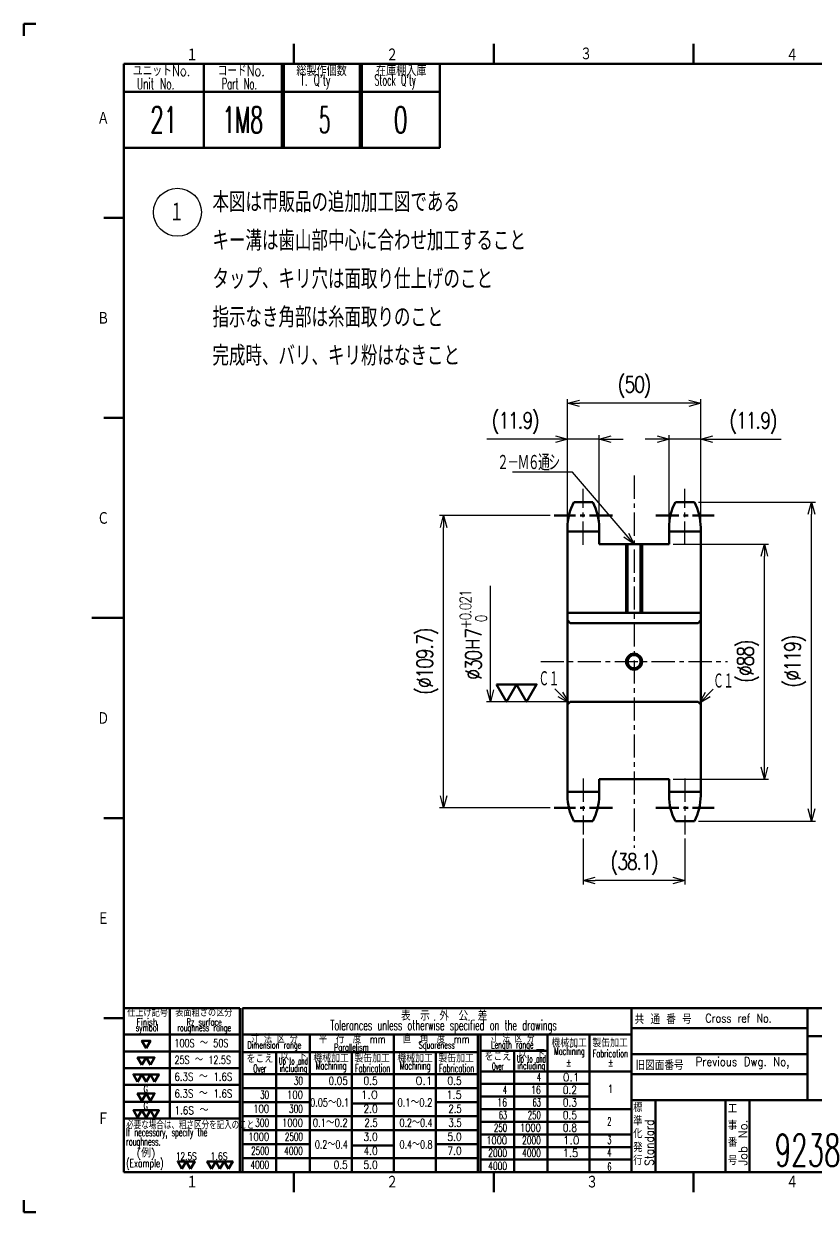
# Model space of a CAD drawing. Header units: millimetres. Extents: x -204 to 426, y -206 to 239.
# Drawn here: x -203.9 to 93.3, y -206.4 to 239.1 of the extents above; entities that cross this region are included whole.
import ezdxf

# ---------------------------------------------------------------- set-up
doc = ezdxf.new("R2010")
doc.units = ezdxf.units.MM
doc.header["$LTSCALE"] = 0.272835
doc.linetypes.add('CENTER', pattern=[50.8, 31.75, -6.35, 6.35, -6.35])
for name, color, linetype in [('NoLayerName_001', 7, 'Continuous'), ('NoLayerName_002', 7, 'Continuous'), ('NoLayerName_003', 7, 'Continuous'), ('NoLayerName_004', 7, 'Continuous')]:
    doc.layers.add(name, color=color, linetype=linetype)
doc.styles.get("Standard").update_dxf_attribs({"font": 'txt', "bigfont": 'extfont2'})
doc.dimstyles.get("Standard").update_dxf_attribs({"dimtxt": 2.5, "dimasz": 2.5, "dimexe": 1.25, "dimexo": 0.625, "dimtad": 1, "dimdec": 3, "dimzin": 0, "dimdsep": 46, "dimtxsty": 'Standard', "dimcen": 2.5, "dimadec": 0, "dimazin": 0, "dimtfac": 0.75, "dimtdec": 3, "dimtmove": 0, "dimatfit": 3, "dimfxl": 1, "dimarcsym": 0})

# ---------------------------------------------------------------- blocks, each defined once
blk = doc.blocks.new('SX_FinishSymbol_2')
at = {"color": 0, "linetype": 'ByBlock', "lineweight": -2}
for points in [[(-1, 0.866), (-0.5, 0), (0, 0.866)], [(0, 0.866), (0.5, 0), (1, 0.866)]]:
    blk.add_lwpolyline(points, close=True, dxfattribs=at)
blk = doc.blocks.new('_OPEN30')
at = {"color": 0, "linetype": 'ByBlock', "lineweight": -2}
for p, q in [((-1, 0.267949), (0, 0)), ((0, 0), (-1, -0.267949)), ((0, 0), (-1, 0))]:
    blk.add_line(p, q, dxfattribs=at)
blk = doc.blocks.new('*D15')
at = {"layer": 'Defpoints', "color": 0}
for p in [(-28.88, 15), (1, 15), (1, -15)]:
    blk.add_point(p, dxfattribs=at)
at = {"layer": 'NoLayerName_001', "color": 0, "linetype": 'Continuous', "lineweight": 25}
for p, q in [((-28.88, -10.5), (-28.88, 28.43)), ((-0.5, -15), (-30.38, -15))]:
    blk.add_line(p, q, dxfattribs=at)
at = {"layer": 'NoLayerName_001', "color": 0, "lineweight": 25, "xscale": 4.5, "yscale": 4.5, "zscale": 4.5, "rotation": 270}
blk.add_blockref('_OPEN30', (-28.88, -15), dxfattribs=at)
at = {"layer": 'NoLayerName_001', "color": 2, "lineweight": 50, "insert": (-35.28, 9.97), "char_height": 6, "attachment_point": 5, "rotation": 90}
blk.add_mtext('\\A1;\\W0.8000;\\T0.8750;%%c30Ｈ7{{\\H0.70x;\\A1;\\S+0.021^  0;}}', dxfattribs=at)
blk = doc.blocks.new('_NONE')
blk = doc.blocks.new('*D16')
at = {"layer": 'Defpoints', "color": 0}
for p in [(-46.44, 54.85), (-5, 54.85), (-5, -54.85)]:
    blk.add_point(p, dxfattribs=at)
at = {"layer": 'NoLayerName_001', "color": 0, "linetype": 'Continuous', "lineweight": 25}
for p, q in [((-6.5, 54.85), (-47.94, 54.85)), ((-46.44, -50.35), (-46.44, 50.35)), ((-6.5, -54.85), (-47.94, -54.85))]:
    blk.add_line(p, q, dxfattribs=at)
at = {"layer": 'NoLayerName_001', "color": 0, "lineweight": 25, "xscale": 4.5, "yscale": 4.5, "zscale": 4.5}
for p, rotation in [((-46.44, 54.85), 90), ((-46.44, -54.85), 270)]:
    blk.add_blockref('_OPEN30', p, dxfattribs=dict(at, rotation=rotation))
at = {"layer": 'NoLayerName_001', "color": 2, "lineweight": 50, "insert": (-52.51, 0), "char_height": 6, "attachment_point": 5, "rotation": 90}
blk.add_mtext('\\W0.8000;\\T0.8750;(%%c109.7)', dxfattribs=at)
blk = doc.blocks.new('DIM_0002')
at = {"color": 3, "linetype": 'Continuous', "lineweight": 25}
blk.add_line((0, 0), (5.2, 5.2), dxfattribs=at)
blk.add_lwpolyline([(4.03, 2.33), (0, 0), (2.33, 4.03)], dxfattribs=at)
at = {"color": 2, "linetype": 'Continuous', "lineweight": 50, "width": 0.583333}
blk.add_text('Ｃ１', height=6, dxfattribs=at).set_placement((5.2, 5.2))
blk = doc.blocks.new('DIM_0003')
at = {"color": 3, "linetype": 'Continuous', "lineweight": 25}
blk.add_line((11.29, 0), (6.04, 5.25), dxfattribs=at)
blk.add_lwpolyline([(8.96, 4.03), (11.29, 0), (7.25, 2.33)], dxfattribs=at)
at = {"color": 2, "linetype": 'Continuous', "lineweight": 50, "width": 0.583333}
blk.add_text('Ｃ１', height=6, dxfattribs=at).set_placement((0, 6.05))
blk = doc.blocks.new('*D19')
at = {"layer": 'Defpoints', "color": 0}
for p in [(38.1, 44), (73.87, 44), (38.1, -44)]:
    blk.add_point(p, dxfattribs=at)
at = {"layer": 'NoLayerName_001', "color": 0, "linetype": 'Continuous', "lineweight": 25}
for p, q in [((39.6, 44), (75.37, 44)), ((73.87, -39.5), (73.87, 39.5)), ((39.6, -44), (75.37, -44))]:
    blk.add_line(p, q, dxfattribs=at)
at = {"layer": 'NoLayerName_001', "color": 0, "lineweight": 25, "xscale": 4.5, "yscale": 4.5, "zscale": 4.5}
for p, rotation in [((73.87, 44), 90), ((73.87, -44), 270)]:
    blk.add_blockref('_OPEN30', p, dxfattribs=dict(at, rotation=rotation))
at = {"layer": 'NoLayerName_001', "color": 2, "lineweight": 50, "insert": (67.8, 0), "char_height": 6, "attachment_point": 5, "rotation": 90}
blk.add_mtext('\\W0.8000;\\T0.8750;(%%c88)', dxfattribs=at)
blk = doc.blocks.new('*D20')
at = {"layer": 'Defpoints', "color": 0}
for p in [(47.6, 59.73), (91.54, 59.73), (47.6, -59.73)]:
    blk.add_point(p, dxfattribs=at)
at = {"layer": 'NoLayerName_001', "color": 0, "linetype": 'Continuous', "lineweight": 25}
for p, q in [((49.1, 59.73), (93.04, 59.73)), ((91.54, -55.23), (91.54, 55.23)), ((49.1, -59.73), (93.04, -59.73))]:
    blk.add_line(p, q, dxfattribs=at)
at = {"layer": 'NoLayerName_001', "color": 0, "lineweight": 25, "xscale": 4.5, "yscale": 4.5, "zscale": 4.5}
for p, rotation in [((91.54, 59.73), 90), ((91.54, -59.73), 270)]:
    blk.add_blockref('_OPEN30', p, dxfattribs=dict(at, rotation=rotation))
at = {"layer": 'NoLayerName_001', "color": 2, "lineweight": 50, "insert": (85.47, 0), "char_height": 6, "attachment_point": 5, "rotation": 90}
blk.add_mtext('\\W0.8000;\\T0.8750;(%%c119)', dxfattribs=at)
blk = doc.blocks.new('*D21')
at = {"layer": 'Defpoints', "color": 0}
for p in [(0, 96.86), (0, 50.23), (50, 50.23)]:
    blk.add_point(p, dxfattribs=at)
at = {"layer": 'NoLayerName_001', "color": 0, "linetype": 'Continuous', "lineweight": 25}
for p, q in [((0, 51.73), (0, 98.36)), ((50, 51.73), (50, 98.36)), ((45.5, 96.86), (4.5, 96.86))]:
    blk.add_line(p, q, dxfattribs=at)
at = {"layer": 'NoLayerName_001', "color": 0, "lineweight": 25, "xscale": 4.5, "yscale": 4.5, "zscale": 4.5, "rotation": 180}
blk.add_blockref('_OPEN30', (0, 96.86), dxfattribs=at)
at = {"layer": 'NoLayerName_001', "color": 0, "lineweight": 25, "xscale": 4.5, "yscale": 4.5, "zscale": 4.5}
blk.add_blockref('_OPEN30', (50, 96.86), dxfattribs=at)
at = {"layer": 'NoLayerName_001', "color": 2, "lineweight": 50, "insert": (25, 102.93), "char_height": 6, "attachment_point": 5}
blk.add_mtext('\\W0.8000;\\T0.8750;(50)', dxfattribs=at)
blk = doc.blocks.new('*D22')
at = {"layer": 'Defpoints', "color": 0}
for p in [(5.95, -64.73), (44.05, -64.73), (5.95, -82.02)]:
    blk.add_point(p, dxfattribs=at)
at = {"layer": 'NoLayerName_001', "color": 0, "linetype": 'Continuous', "lineweight": 25}
for p, q in [((5.95, -66.23), (5.95, -83.52)), ((44.05, -66.23), (44.05, -83.52)), ((39.55, -82.02), (10.45, -82.02))]:
    blk.add_line(p, q, dxfattribs=at)
at = {"layer": 'NoLayerName_001', "color": 0, "lineweight": 25, "xscale": 4.5, "yscale": 4.5, "zscale": 4.5, "rotation": 180}
blk.add_blockref('_OPEN30', (5.95, -82.02), dxfattribs=at)
at = {"layer": 'NoLayerName_001', "color": 0, "lineweight": 25, "xscale": 4.5, "yscale": 4.5, "zscale": 4.5}
blk.add_blockref('_OPEN30', (44.05, -82.02), dxfattribs=at)
at = {"layer": 'NoLayerName_001', "color": 2, "lineweight": 50, "insert": (25, -75.95), "char_height": 6, "attachment_point": 5}
blk.add_mtext('\\W0.8000;\\T0.8750;(38.1)', dxfattribs=at)
blk = doc.blocks.new('*D23')
at = {"layer": 'Defpoints', "color": 0}
for p in [(0, 83.39), (0, 50.23), (11.9, 50.23)]:
    blk.add_point(p, dxfattribs=at)
at = {"layer": 'NoLayerName_001', "color": 0, "linetype": 'Continuous', "lineweight": 25}
for p, q in [((0, 51.73), (0, 84.89)), ((11.9, 51.73), (11.9, 84.89)), ((0, 83.39), (-30.17, 83.39)), ((-4.5, 83.39), (-9, 83.39)), ((11.9, 83.39), (0, 83.39)), ((16.4, 83.39), (20.9, 83.39))]:
    blk.add_line(p, q, dxfattribs=at)
at = {"layer": 'NoLayerName_001', "color": 0, "lineweight": 25, "xscale": 4.5, "yscale": 4.5, "zscale": 4.5}
blk.add_blockref('_OPEN30', (0, 83.39), dxfattribs=at)
at = {"layer": 'NoLayerName_001', "color": 0, "lineweight": 25, "xscale": 4.5, "yscale": 4.5, "zscale": 4.5, "rotation": 180}
blk.add_blockref('_OPEN30', (11.9, 83.39), dxfattribs=at)
at = {"layer": 'NoLayerName_001', "color": 2, "lineweight": 50, "insert": (-19.59, 89.46), "char_height": 6, "attachment_point": 5}
blk.add_mtext('\\W0.8000;\\T0.8750;(11.9)', dxfattribs=at)
blk = doc.blocks.new('*D24')
at = {"layer": 'Defpoints', "color": 0}
for p in [(38.1, 83.39), (38.1, 50.23), (50, 50.23)]:
    blk.add_point(p, dxfattribs=at)
at = {"layer": 'NoLayerName_001', "color": 0, "linetype": 'Continuous', "lineweight": 25}
for p, q in [((38.1, 51.73), (38.1, 84.89)), ((50, 51.73), (50, 84.89)), ((33.6, 83.39), (29.1, 83.39)), ((50, 83.39), (38.1, 83.39)), ((50, 83.39), (80.17, 83.39)), ((54.5, 83.39), (59, 83.39))]:
    blk.add_line(p, q, dxfattribs=at)
at = {"layer": 'NoLayerName_001', "color": 0, "lineweight": 25, "xscale": 4.5, "yscale": 4.5, "zscale": 4.5}
blk.add_blockref('_OPEN30', (38.1, 83.39), dxfattribs=at)
at = {"layer": 'NoLayerName_001', "color": 0, "lineweight": 25, "xscale": 4.5, "yscale": 4.5, "zscale": 4.5, "rotation": 180}
blk.add_blockref('_OPEN30', (50, 83.39), dxfattribs=at)
at = {"layer": 'NoLayerName_001', "color": 2, "lineweight": 50, "insert": (69.59, 89.46), "char_height": 6, "attachment_point": 5}
blk.add_mtext('\\W0.8000;\\T0.8750;(11.9)', dxfattribs=at)
blk = doc.blocks.new('JZB_0005')
at = {"layer": 'NoLayerName_002', "color": 7, "linetype": 'Continuous', "lineweight": 50}
for p, q in [((0, 25.7), (0, 0)), ((4.92, 25.7), (4.92, 0))]:
    blk.add_line(p, q, dxfattribs=at)
blk = doc.blocks.new('JZB_0006')
at = {"layer": 'NoLayerName_002', "color": 7, "linetype": 'Continuous', "lineweight": 50}
blk.add_circle((2.46, 2.46), 2.46, dxfattribs=at)
blk = doc.blocks.new('JZB_0007')
at = {"layer": 'NoLayerName_002', "color": 7, "linetype": 'Continuous', "lineweight": 50}
for p, q in [((2.4, 119.47), (9.5, 119.47)), ((40.5, 119.47), (47.6, 119.47)), ((0, 9.5), (0, 109.97)), ((11.9, 108.56), (0, 108.56)), ((11.9, 109.97), (11.9, 103.73)), ((38.1, 103.73), (38.1, 109.97)), ((38.1, 108.56), (50, 108.56)), ((50, 109.97), (50, 9.5)), ((38.1, 103.73), (11.9, 103.73)), ((50, 78.03), (0, 78.03)), ((0, 75.23), (1, 74.19)), ((1, 74.19), (49, 74.19)), ((49, 74.19), (50, 75.23)), ((1, 44.73), (0, 43.73)), ((49, 44.73), (1, 44.73)), ((50, 43.73), (49, 44.73)), ((11.9, 15.73), (38.1, 15.73)), ((11.9, 15.73), (11.9, 9.5)), ((38.1, 9.5), (38.1, 15.73)), ((11.9, 10.91), (0, 10.91)), ((38.1, 10.91), (50, 10.91)), ((9.5, 0), (2.4, 0)), ((47.6, 0), (40.5, 0))]:
    blk.add_line(p, q, dxfattribs=at)
at = {"layer": 'NoLayerName_002', "color": 3, "linetype": 'Continuous', "lineweight": 50}
for p, q in [((22, 103.73), (22, 78.03)), ((28, 78.03), (28, 103.73))]:
    blk.add_line(p, q, dxfattribs=at)
blk.add_circle((25, 59.73), 3, dxfattribs=at)
at = {"layer": 'NoLayerName_002', "color": 7, "linetype": 'Continuous', "lineweight": 50}
for centre, start, end in [((20, 109.97), 151.6439, 180), ((-8.1, 109.97), 0, 28.3561), ((58.1, 109.97), 151.6439, 180), ((30, 109.97), 0, 28.3561), ((20, 9.5), 180, 208.3561), ((-8.1, 9.5), 331.6439, 0), ((58.1, 9.5), 180, 208.3561), ((30, 9.5), 331.6439, 0)]:
    blk.add_arc(centre, 20, start, end, dxfattribs=at)
blk = doc.blocks.new('JZB_0002')
at = {"layer": 'NoLayerName_001', "color": 2, "lineweight": 50, "attachment_point": 5}
for s, insert, char_height in [('\\A1;\\W0.8333;ローラーテーブル', (171.73, 29), 4.73), ('\\A1;\\W0.8333;安岡', (45.85, 24.5), 4.18), ('\\A1;\\W0.6818;1/1.5', (74.85, 24.5), 4.18), ('\\A1;\\W0.5294;2019/5/29', (95.6, 24.5), 4.18), ('\\A1;\\W0.5000;JMR', (60.35, 24.5), 4.18), ('\\A1;\\W0.8333;スプロケット', (171.73, 21), 6.55)]:
    blk.add_mtext(s, dxfattribs=dict(at, insert=insert, char_height=char_height))
at = {"layer": 'NoLayerName_001', "color": 7, "lineweight": 50}
for s, insert, char_height, attachment_point in [('\\A1;\\W0.8203;TRRV2', (59.1, 5), 9.5, 4), ('\\A1;\\W1.0472;HX211M8N01', (125.1, 5), 9.5, 4), ('\\A1;\\W0.6000;9238', (9.6, 0), 8, 8)]:
    blk.add_mtext(s, dxfattribs=dict(at, insert=insert, char_height=char_height, attachment_point=attachment_point))
blk = doc.blocks.new('JZB_0003')
at = {"layer": 'NoLayerName_001', "color": 2, "lineweight": 50, "char_height": 6.55, "attachment_point": 5}
for s, insert in [('\\A1;\\W0.6000;21', (3.27, 3.27)), ('\\A1;\\W0.5625;1M8', (23.02, 3.27)), ('\\A1;\\W0.5000;5', (43.52, 3.27)), ('\\A1;\\W0.6000;0', (62.52, 3.27))]:
    blk.add_mtext(s, dxfattribs=dict(at, insert=insert))
blk = doc.blocks.new('DIM_0001')
at = {"color": 3, "linetype": 'Continuous', "lineweight": 25}
blk.add_circle((6, 6), 6, dxfattribs=at)
at = {"color": 2, "linetype": 'Continuous', "lineweight": 50, "width": 0.666667}
blk.add_text('１', height=5, dxfattribs=at).set_placement((4, 3.5))

msp = doc.modelspace()

# ---------------------------------------------------------------- linework, layer by layer
at = {"layer": 'NoLayerName_001', "color": 21, "linetype": 'Continuous', "lineweight": 100}
for p, q in [((-136.4112, 224.1168), (-136.4112, 192.6168)), ((-107.1612, 224.1168), (-107.1612, 192.6168)), ((-106.4112, 224.1168), (-106.4112, 192.6168)), ((-77.9112, 224.1168), (-77.9112, 192.6168)), ((-77.1612, 224.1168), (-77.1612, 192.6168)), ((-122.9113, -129.8832), (-166.4113, -129.8832)), ((-122.9113, -191.3832), (-122.9113, -129.8832)), ((24.0887, -129.8832), (-121.8613, -129.8832)), ((-121.8613, -129.8832), (-121.8613, -191.3832)), ((90.0887, -129.8832), (90.0887, -164.3832)), ((90.0887, -137.3832), (24.0887, -137.3832)), ((90.0887, -140.3832), (411.0887, -140.3832)), ((90.0887, -147.1332), (24.0887, -147.1332)), ((90.0887, -154.6332), (24.0887, -154.6332)), ((411.0887, -164.3832), (24.0887, -164.3832)), ((33.0887, -164.3832), (33.0887, -191.3832)), ((59.3387, -164.3832), (59.3387, -191.3832)), ((68.3387, -164.3832), (68.3387, -191.3832))]:
    msp.add_line(p, q, dxfattribs=at)
at = {"layer": 'NoLayerName_001', "color": 7, "linetype": 'Continuous', "lineweight": 100}
for p, q in [((-47.9113, 192.6168), (-47.9113, 224.1168)), ((-166.4113, 192.6168), (-107.1612, 192.6168)), ((-107.1612, 192.6168), (-47.9113, 192.6168)), ((24.0887, -129.8832), (411.0887, -129.8832)), ((24.0887, -191.3832), (24.0887, -129.8832))]:
    msp.add_line(p, q, dxfattribs=at)
at = {"layer": 'NoLayerName_001', "color": 21, "linetype": 'Continuous', "lineweight": 50}
for p, q in [((-166.4113, 213.6168), (-107.1612, 213.6168)), ((-107.1612, 213.6168), (-47.9113, 213.6168)), ((-149.1613, -129.8832), (-149.1613, -171.2832)), ((-166.4113, -139.7832), (-122.9113, -139.7832)), ((-121.8612, -139.7832), (24.0887, -139.7832)), ((-96.6612, -139.7832), (-96.6613, -191.3832)), ((-65.1612, -139.7832), (-65.1613, -191.3832)), ((-33.6613, -191.3832), (-33.6612, -139.7832)), ((-32.6112, -139.7832), (-32.6113, -191.3832)), ((-7.4112, -139.7832), (-7.4113, -191.3832)), ((8.3388, -139.7832), (8.3387, -191.3832)), ((-121.8612, -146.3832), (-33.6612, -146.3832)), ((-109.2612, -146.3832), (-109.2613, -191.3832)), ((-80.9112, -146.3832), (-80.9113, -191.3832)), ((-49.4112, -146.3832), (-49.4113, -191.3832)), ((-32.6112, -145.9332), (-7.4112, -145.9332)), ((-20.0112, -145.9332), (-20.0113, -191.3832)), ((-121.8613, -154.6332), (-33.6613, -154.6332)), ((-32.6113, -153.5832), (24.0887, -153.5832)), ((-166.4113, -171.2832), (-122.9113, -171.2832))]:
    msp.add_line(p, q, dxfattribs=at)
at = {"layer": 'NoLayerName_001', "color": 4, "linetype": 'CENTER', "lineweight": 25}
for p, q in [((25, 69.734), (25, -69.734)), ((5.95, 43.8282), (5.95, 64.734)), ((44.05, 43.8282), (44.05, 64.734)), ((-10, 0), (60, 0)), ((5.95, -43.8282), (5.95, -64.734)), ((44.05, -43.8282), (44.05, -64.734))]:
    msp.add_line(p, q, dxfattribs=at)
at = {"layer": 'NoLayerName_001', "color": 4, "linetype": 'CENTER', "lineweight": 50}
for p, q in [((16.9, 54.85), (-5, 54.85)), ((33.1, 54.85), (55, 54.85)), ((16.9, -54.85), (-5, -54.85)), ((33.1, -54.85), (55, -54.85))]:
    msp.add_line(p, q, dxfattribs=at)
at = {"layer": 'NoLayerName_001', "color": 2, "linetype": 'Continuous', "lineweight": 100}
for p, q in [((-166.4113, -146.0832), (-122.9113, -146.0832)), ((-166.4113, -152.3832), (-122.9113, -152.3832)), ((-166.4113, -158.6832), (-122.9113, -158.6832)), ((-121.8613, -159.8832), (-33.6613, -159.8832)), ((-32.6113, -158.3082), (8.3387, -158.3082)), ((-32.6113, -163.0332), (8.3387, -163.0332)), ((-166.4113, -164.9832), (-122.9113, -164.9832)), ((-121.8613, -165.1332), (-96.6613, -165.1332)), ((-80.9113, -165.6582), (-65.1613, -165.6582)), ((-49.4113, -165.1332), (-33.6613, -165.1332)), ((-32.6113, -167.7582), (24.0887, -167.7582)), ((-121.8613, -170.3832), (-33.6613, -170.3832)), ((-32.6113, -172.4832), (8.3387, -172.4832)), ((-121.8613, -175.6332), (-33.6613, -175.6332)), ((-32.6113, -177.2082), (24.0887, -177.2082)), ((-121.8613, -180.8832), (-96.6613, -180.8832)), ((-80.9113, -181.4082), (-65.1613, -181.4082)), ((-49.4113, -180.8832), (-33.6613, -180.8832)), ((-32.6113, -181.9332), (24.0887, -181.9332)), ((-121.8613, -186.1332), (-33.6613, -186.1332)), ((-32.6113, -186.6582), (24.0887, -186.6582))]:
    msp.add_line(p, q, dxfattribs=at)
at = {"layer": 'NoLayerName_001', "color": 1, "linetype": 'Continuous', "lineweight": 50}
for points in [[(-158.0095, -144.8496), (-156.4182, -142.0933), (-159.6008, -142.0933), (-158.0095, -144.8496)], [(-159.6072, -151.1496), (-158.0159, -148.3933), (-161.1985, -148.3933), (-159.6072, -151.1496)], [(-156.4246, -151.1496), (-154.8334, -148.3933), (-158.0159, -148.3933), (-156.4246, -151.1496)], [(-161.192, -157.4496), (-159.6008, -154.6933), (-162.7833, -154.6933), (-161.192, -157.4496)], [(-158.0095, -157.4496), (-156.4182, -154.6933), (-159.6008, -154.6933), (-158.0095, -157.4496)], [(-154.8269, -157.4496), (-153.2357, -154.6933), (-156.4182, -154.6933), (-154.8269, -157.4496)], [(-159.6072, -164.5973), (-158.0159, -161.841), (-161.1985, -161.841), (-159.6072, -164.5973)], [(-156.4246, -164.5973), (-154.8334, -161.841), (-158.0159, -161.841), (-156.4246, -164.5973)], [(-161.192, -170.8973), (-159.6008, -168.141), (-162.7833, -168.141), (-161.192, -170.8973)], [(-158.0095, -170.8973), (-156.4182, -168.141), (-159.6008, -168.141), (-158.0095, -170.8973)], [(-154.8269, -170.8973), (-153.2357, -168.141), (-156.4182, -168.141), (-154.8269, -170.8973)], [(-144.5775, -190.0615), (-142.9863, -187.3052), (-146.1688, -187.3052), (-144.5775, -190.0615)], [(-141.395, -190.0615), (-139.8037, -187.3052), (-142.9863, -187.3052), (-141.395, -190.0615)], [(-133.511, -190.0615), (-131.9197, -187.3052), (-135.1023, -187.3052), (-133.511, -190.0615)], [(-130.3284, -190.0615), (-128.7372, -187.3052), (-131.9197, -187.3052), (-130.3284, -190.0615)], [(-127.1459, -190.0615), (-125.5546, -187.3052), (-128.7372, -187.3052), (-127.1459, -190.0615)]]:
    msp.add_lwpolyline(points, close=True, dxfattribs=at)
at = {"layer": 'NoLayerName_004', "color": 7, "linetype": 'Continuous', "lineweight": 100}
for p, q in [((-199.4113, 239.1168), (-203.9113, 239.1168)), ((-203.9113, 239.1168), (-203.9113, 234.6168)), ((-102.6613, 231.6168), (-102.6613, 224.1168)), ((-27.6613, 231.6168), (-27.6613, 224.1168)), ((47.3387, 231.6168), (47.3387, 224.1168)), ((411.0887, 224.1168), (-166.4113, 224.1168)), ((-166.4113, 224.1168), (-166.4113, -191.3832)), ((-173.9113, 166.3668), (-166.4113, 166.3668)), ((-173.9113, 91.3668), (-166.4113, 91.3668)), ((-178.4113, 16.3668), (-166.4113, 16.3668)), ((-173.9113, -58.6332), (-166.4113, -58.6332)), ((-173.9113, -133.6332), (-166.4113, -133.6332)), ((-166.4113, -191.3832), (411.0887, -191.3832)), ((-102.6613, -198.8832), (-102.6613, -191.3832)), ((-27.6613, -198.8832), (-27.6613, -191.3832)), ((47.3387, -198.8832), (47.3387, -191.3832)), ((-203.9113, -201.8832), (-203.9113, -206.3832)), ((-203.9113, -206.3832), (-199.4113, -206.3832))]:
    msp.add_line(p, q, dxfattribs=at)

# ---------------------------------------------------------------- block references
at = {"layer": 'NoLayerName_001', "xscale": 1.5, "yscale": 1.5, "zscale": 1.5}
for name, p in [('JZB_0003', (-156.3238, 198.2043)), ('JZB_0002', (75.6887, -189.1332))]:
    msp.add_blockref(name, p, dxfattribs=at)
at = {"layer": 'NoLayerName_001', "color": 3, "linetype": 'Continuous', "lineweight": 25, "xscale": 1.5, "yscale": 1.5, "zscale": 1.5}
msp.add_blockref('DIM_0001', (-155.2543, 159.4577), dxfattribs=at)
at = {"layer": 'NoLayerName_001'}
for name, p in [('JZB_0007', (0, -59.734)), ('JZB_0005', (22.54, 18.3)), ('JZB_0006', (22.54, -2.46))]:
    msp.add_blockref(name, p, dxfattribs=at)
at = {"layer": 'NoLayerName_001', "color": 3, "linetype": 'Continuous', "lineweight": 25}
for name, p in [('DIM_0003', (-10.7789, -15.4894)), ('DIM_0002', (49.5, -15.5))]:
    msp.add_blockref(name, p, dxfattribs=at)
at = {"layer": 'NoLayerName_001', "color": 1, "lineweight": 50, "xscale": 7.499999999999999, "yscale": 7.499999999999999, "zscale": 7.499999999999999}
msp.add_blockref('SX_FinishSymbol_2', (-19.0517, -15), dxfattribs=at)

# ---------------------------------------------------------------- texts
at = {"layer": 'NoLayerName_001', "color": 2, "lineweight": 25, "char_height": 4.125, "attachment_point": 7}
for s, insert in [('\\A1;\\W0.7710;ユニットNo.', (-162.9832, 219.4931)), ('\\A1;\\W0.7584;コードNo.', (-131.1313, 219.4931)), ('\\A1;\\W0.8333;総製作個数', (-101.6668, 219.4931)), ('\\A1;\\W0.8333;在庫棚入庫', (-71.7904, 219.4931)), ('\\A1;\\W0.6000;Unit No.', (-161.4832, 214.576)), ('\\A1;\\W0.5455;Part No.', (-129.6313, 214.576)), ("\\A1;\\W0.6000;T. Q'ty", (-100.1668, 214.576)), ("\\A1;\\W0.5263;Stock Q'ty", (-72.3806, 214.576))]:
    msp.add_mtext(s, dxfattribs=dict(at, insert=insert))
at = {"layer": 'NoLayerName_001', "color": 2, "linetype": 'Continuous', "lineweight": 50, "insert": (-3.277, 71.628), "char_height": 6, "attachment_point": 9, "line_spacing_factor": 0.75}
msp.add_mtext('\\A1;\\W0.6667;\\T0.8750;２－Ｍ６通シ', dxfattribs=at)
at = {"layer": 'NoLayerName_001', "color": 2, "lineweight": 50}
for s, insert, char_height, attachment_point in [('\\A1;\\W0.8333;仕上げ記号', (-157.4612, -133.0819), 2.625, 8), ('\\A1;\\W0.7714;Finish', (-157.6786, -136.3754), 2.625, 8), ('\\A1;\\W0.8333;表面粗さの区分', (-136.3616, -133.0819), 2.625, 8), ('\\A1;\\W0.8333;表\u3000示\u3000外\u3000公\u3000差', (-46.2293, -134.5566), 3.75, 8), ('\\A1;\\W0.7051;共 通 番 号', (35.9012, -134.0082), 3.75, 5), ('\\A1;\\W0.7905;Cross ref No.', (64.1981, -133.6332), 3.3, 5), ('\\A1;\\W0.6545;symbol', (-157.6786, -139.3277), 2.625, 8), ('\\A1;\\W0.6000;roughness range', (-136.232, -139.3277), 2.625, 8), ('\\A1;\\W0.6000;Rz surface', (-136.232, -136.3754), 2.625, 8), ('\\A1;\\W0.5909;Tolerances unless otherwise specified on the drawings', (-46.4606, -139.382), 3.75, 8), ('\\A1;\\W0.7340;100S ～ 50S', (-147.3769, -144.4961), 3, 7), ('\\A1;\\W0.6037;Dimension range', (-109.9039, -145.8419), 2.625, 8), ('\\A1;\\W0.7051;寸 法 区 分', (-109.9039, -143.0637), 3, 8), ('\\A1;\\W0.7609;平\u3000行\u3000度\u3000mm', (-80.7498, -143.0637), 3, 8), ('\\A1;\\W0.7609;直\u3000角\u3000度\u3000mm', (-49.2498, -143.0637), 3, 8), ('\\A1;\\W0.5500;Squareness', (-49.0166, -145.8419), 2.625, 8), ('\\A1;\\W0.7051;寸 法 区 分', (-20.6539, -142.8012), 2.85, 8), ('\\A1;\\W0.5000;Length range', (-20.6539, -145.9194), 2.85, 8), ('\\A1;\\W0.8333;機械加工', (0.6536, -144.5259), 2.85, 8), ('\\A1;\\W0.8333;製缶加工', (16.0048, -144.5259), 2.85, 8), ('\\A1;\\W0.8333;以\u3000下', (-102.7576, -149.4606), 2.85, 8), ('\\A1;\\W0.6849;Parallelism', (-81.0138, -145.8419), 2.625, 8), ('\\A1;\\W0.8333;をこえ', (-26.1076, -149.5405), 2.85, 8), ('\\A1;\\W0.8333;以\u3000下', (-13.5076, -148.6405), 2.85, 8), ('\\A1;\\W0.5870;Machining', (0.7218, -148.2985), 2.85, 8), ('\\A1;\\W0.5690;Fabrication', (16.0959, -148.2985), 2.85, 8), ('\\A1;\\W0.7353;25S ～ 12.5S', (-147.3769, -150.7961), 3, 7), ('\\A1;\\W0.8333;をこえ', (-115.3576, -150.3606), 2.85, 8), ('\\A1;\\W0.4500;Over', (-115.3576, -154.0056), 3, 8), ('\\A1;\\W0.5651;including', (-102.7576, -154.664), 2.7, 8), ('\\A1;\\W0.4500;Up to and', (-102.7753, -151.9285), 2.7, 8), ('\\A1;\\W0.8333;機械加工', (-88.6289, -150.2464), 2.85, 8), ('\\A1;\\W0.5283;Machining', (-88.6289, -153.8915), 3, 8), ('\\A1;\\W0.5121;Fabrication', (-73.0794, -153.8915), 3, 8), ('\\A1;\\W0.8333;製缶加工', (-73.247, -150.2464), 2.85, 8), ('\\A1;\\W0.8333;機械加工', (-57.1289, -150.2464), 2.85, 8), ('\\A1;\\W0.5283;Machining', (-57.1289, -153.8915), 3, 8), ('\\A1;\\W0.5121;Fabrication', (-41.5794, -153.8915), 3, 8), ('\\A1;\\W0.8333;製缶加工', (-41.747, -150.2464), 2.85, 8), ('\\A1;\\W0.4500;Over', (-26.1076, -153.0356), 2.7, 8), ('\\A1;\\W0.5651;including', (-13.5076, -153.6939), 2.7, 8), ('\\A1;\\W0.4500;Up to and', (-13.5253, -151.1085), 2.7, 8), ('\\A1;\\W0.8333;±', (0.4973, -151.6879), 2.85, 8), ('\\A1;\\W0.8333;±', (16.2473, -151.6879), 2.85, 8), ('\\A1;\\W0.8333;旧図面番号', (25.5887, -153.1332), 3.75, 7), ('\\A1;\\W0.8407;Previous Dwg. No,', (48.1106, -152.6832), 3.3, 7), ('\\A1;\\W0.7867;6.3S ～ 1.6S', (-147.3769, -157.0961), 3, 7), ('\\A1;\\W0.6545;30', (-99.2145, -158.6014), 3, 9), ('\\A1;\\W0.8000;0.05', (-82.379, -158.6014), 3, 9), ('\\A1;\\W0.8308;0.5', (-71.1522, -158.6014), 3, 9), ('\\A1;\\W0.9818;0.1', (-50.6274, -158.6014), 3, 9), ('\\A1;\\W0.8308;0.5', (-39.6522, -158.6014), 3, 9), ('\\A1;\\W0.6000;4', (-9.9645, -157.2889), 3, 9), ('\\A1;\\W0.9818;0.1', (-1.7306, -157.2889), 3, 7), ('\\A1;\\W0.6000;G', (-157.3484, -161.5542), 2.7, 9), ('\\A1;\\W0.6000;4', (-22.6365, -162.0139), 3, 9), ('\\A1;\\W0.7200;16', (-9.9645, -162.0139), 3, 9), ('\\A1;\\W0.8308;0.2', (-1.7306, -162.0139), 3, 7), ('\\A1;\\W0.9000;1', (14.9637, -161.6677), 3, 7), ('\\A1;\\W0.7867;6.3S ～ 1.6S', (-147.3769, -163.3961), 3, 7), ('\\A1;\\W0.6545;30', (-111.8865, -163.8514), 3, 9), ('\\A1;\\W0.7714;100', (-99.2145, -163.8514), 3, 9), ('\\A1;\\W0.7459;0.05～0.1', (-81.8702, -166.7524), 3, 9), ('\\A1;\\W0.9818;1.0', (-71.1522, -163.8514), 3, 9), ('\\A1;\\W0.7692;0.1～0.2', (-50.6274, -166.7524), 3, 9), ('\\A1;\\W0.9000;1.5', (-39.6522, -163.8514), 3, 9), ('\\A1;\\W0.7200;16', (-22.6365, -166.7389), 3, 9), ('\\A1;\\W0.6000;63', (-9.9645, -166.7389), 3, 9), ('\\A1;\\W0.8308;0.3', (-1.7306, -166.7389), 3, 7), ('\\A1;\\W0.6000;G', (-157.3484, -167.8542), 2.7, 9), ('\\A1;\\W0.8065;1.6S ～ ', (-147.3769, -169.6961), 3, 7), ('\\A1;\\W0.7714;100', (-111.8865, -169.1014), 3, 9), ('\\A1;\\W0.6750;300', (-99.2145, -169.1014), 3, 9), ('\\A1;\\W0.8308;2.0', (-71.1522, -169.1014), 3, 9), ('\\A1;\\W0.7714;2.5', (-39.6522, -169.1014), 3, 9), ('\\A1;\\W0.6000;63', (-22.6365, -171.4639), 3, 9), ('\\A1;\\W0.6353;250', (-9.9645, -171.4639), 3, 9), ('\\A1;\\W0.8308;0.5', (-1.7306, -171.4639), 3, 7), ('\\A1;\\W0.8333;標', (24.6689, -168.8744), 3, 7), ('\\A1;\\W0.8333;工', (60.1779, -169.1625), 3, 7), ('\\A1;\\W0.7083;必要な場合は、粗さ区分を記入のこと', (-165.4968, -175.3005), 2.85, 7), ('\\A1;\\W0.6750;300', (-111.8865, -174.3514), 3, 9), ('\\A1;\\W0.7579;1000', (-99.2145, -174.3514), 3, 9), ('\\A1;\\W0.7692;0.1～0.2', (-82.379, -174.3514), 3, 9), ('\\A1;\\W0.7714;2.5', (-71.1522, -174.3514), 3, 9), ('\\A1;\\W0.7229;0.2～0.4', (-50.6274, -174.3514), 3, 9), ('\\A1;\\W0.7714;3.5', (-39.6522, -174.3514), 3, 9), ('\\A1;\\W0.6353;250', (-22.6365, -176.1889), 3, 9), ('\\A1;\\W0.7579;1000', (-9.9645, -176.1889), 3, 9), ('\\A1;\\W0.8308;0.8', (-1.7306, -176.1889), 3, 7), ('\\A1;\\W0.6000;2', (14.9637, -173.9065), 3, 7), ('\\A1;\\W0.8333;準', (24.6689, -173.8448), 3, 7), ('\\A1;\\W0.8333;事', (60.1779, -175.6228), 3, 7), ('\\A1;\\W0.5851;If necessary, specify the', (-165.4968, -178.9072), 3, 7), ('\\A1;\\W0.7579;1000', (-111.8865, -179.6014), 3, 9), ('\\A1;\\W0.6545;2500', (-99.2145, -179.6014), 3, 9), ('\\A1;\\W0.8308;3.0', (-71.1522, -179.6014), 3, 9), ('\\A1;\\W0.8308;5.0', (-39.6522, -179.6014), 3, 9), ('\\A1;\\W0.7579;1000', (-22.6365, -180.9139), 3, 9), ('\\A1;\\W0.6857;2000', (-9.9645, -180.9139), 3, 9), ('\\A1;\\W0.9818;1.0', (-1.7306, -180.9139), 3, 7), ('\\A1;\\W0.6000;3', (14.9637, -180.8193), 3, 7), ('\\A1;\\W0.8333;化', (24.6689, -178.5884), 3, 7), ('\\A1;\\W0.5893;roughness.', (-165.4968, -182.3954), 3, 7), ('\\A1;\\W0.9474;(例)', (-161.6154, -186.7591), 3, 7), ('\\A1;\\W0.6545;2500', (-111.8865, -184.8514), 3, 9), ('\\A1;\\W0.6857;4000', (-99.2145, -184.8514), 3, 9), ('\\A1;\\W0.7229;0.2～0.4', (-82.379, -182.4912), 3, 9), ('\\A1;\\W0.8308;4.0', (-71.1522, -184.8514), 3, 9), ('\\A1;\\W0.7229;0.4～0.8', (-50.6274, -182.4912), 3, 9), ('\\A1;\\W0.8308;7.0', (-39.6522, -184.8514), 3, 9), ('\\A1;\\W0.6857;2000', (-22.6365, -185.6389), 3, 9), ('\\A1;\\W0.6857;4000', (-9.9645, -185.6389), 3, 9), ('\\A1;\\W0.9000;1.5', (-1.7306, -185.6389), 3, 7), ('\\A1;\\W0.6000;4', (14.9637, -185.5443), 3, 7), ('\\A1;\\W0.8333;発', (24.6689, -183.8045), 3, 7), ('\\A1;\\W0.8333;番', (60.1779, -181.8765), 3, 7), ('\\A1;\\W0.6894;(Example)', (-165.4968, -190.4768), 3, 7), ('\\A1;\\W0.7500;12.5S', (-146.8588, -186.7357), 2.7, 7), ('\\A1;\\W0.8000;1.6S', (-133.8966, -186.7357), 2.7, 7), ('\\A1;\\W0.6857;4000', (-111.8865, -190.1014), 3, 9), ('\\A1;\\W0.8308;0.5', (-82.379, -190.1014), 3, 9), ('\\A1;\\W0.8308;5.0', (-71.1522, -190.1014), 3, 9), ('\\A1;\\W0.8333;行', (24.6689, -188.6513), 3, 7), ('\\A1;\\W0.8333;号', (60.1779, -188.6513), 3, 7), ('\\A1;\\W0.6857;4000', (-22.6365, -190.5139), 3, 9), ('\\A1;\\W0.6000;6', (14.9637, -190.7943), 3, 7)]:
    msp.add_mtext(s, dxfattribs=dict(at, insert=insert, char_height=char_height, attachment_point=attachment_point))
at = {"layer": 'NoLayerName_001', "color": 2, "lineweight": 50, "char_height": 3.3, "attachment_point": 7, "rotation": 90.000003}
for s, insert in [('\\A1;\\W0.8750;Standard', (32.3668, -188.9378)), ('\\A1;\\W0.9671;Job No.', (67.4587, -188.9378))]:
    msp.add_mtext(s, dxfattribs=dict(at, insert=insert))
at = {"layer": 'NoLayerName_003', "color": 2, "lineweight": 100, "char_height": 7.5, "attachment_point": 7}
for s, insert in [('\\A1;\\W0.7500;本図は市販品の追加加工図である', (-133.1269, 168.4577)), ('\\A1;\\W0.7500;キー溝は歯山部中心に合わせ加工すること', (-133.1269, 154.0577)), ('\\A1;\\W0.7500;タップ、キリ穴は面取り仕上げのこと', (-133.1269, 139.6577)), ('\\A1;\\W0.7500;指示なき角部は糸面取りのこと', (-133.1269, 125.2577)), ('\\A1;\\W0.7500;完成時、バリ、キリ粉はなきこと', (-133.1269, 110.8577))]:
    msp.add_mtext(s, dxfattribs=dict(at, insert=insert))
at = {"layer": 'NoLayerName_004', "color": 7, "lineweight": 100, "char_height": 4.96621}
for s, insert, attachment_point in [('\\A1;\\W0.8333;１', (-143.0113, 224.9807), 7), ('\\A1;\\W0.8333;２', (-68.0113, 224.9807), 7), ('\\A1;\\W0.8333;３', (6.9887, 227.8151), 5), ('\\A1;\\W0.8333;４', (81.9887, 224.9807), 7), ('\\A1;\\W0.8333;Ａ', (-176.3644, 201.2194), 7), ('\\A1;\\W0.8333;Ｂ', (-176.3644, 126.2194), 7), ('\\A1;\\W0.8333;Ｃ', (-176.3644, 51.2194), 7), ('\\A1;\\W0.8333;Ｄ', (-176.3644, -23.7806), 7), ('\\A1;\\W0.8333;Ｅ', (-176.3644, -98.7806), 7), ('\\A1;\\W0.8333;Ｆ', (-176.3644, -173.7806), 7), ('\\A1;\\W0.8333;１', (-143.0113, -197.5856), 7), ('\\A1;\\W0.8333;２', (-68.0113, -197.5856), 7), ('\\A1;\\W0.8333;３', (6.9887, -197.5856), 7), ('\\A1;\\W0.8333;４', (81.9887, -197.5856), 7)]:
    msp.add_mtext(s, dxfattribs=dict(at, insert=insert, attachment_point=attachment_point))

# ---------------------------------------------------------------- dimensions: what is measured, and where the dimension line sits
at = {"layer": 'NoLayerName_001', "color": 3, "linetype": 'Continuous', "lineweight": 50}
for base, p1, p2, angle, override, picture, middle in [((0, 96.8574), (50, 50.234), (0, 50.234), 180, {"dimtxt": 6, "dimasz": 4.5, "dimexe": 1.5, "dimexo": 1.5, "dimgap": 1.5, "dimzin": 8, "dimpost": '(<>)', "dimblk": 'OPEN30', "dimclrd": 0, "dimclre": 0, "dimclrt": 2, "dimtp": 0, "dimtm": 0, "dimlwd": 25, "dimlwe": 25}, '*D21', (25, 96.8574)), ((0, 83.3903), (11.9, 50.234), (0, 50.234), 180, {"dimtxt": 6, "dimasz": 4.5, "dimexe": 1.5, "dimexo": 1.5, "dimgap": 1.5, "dimzin": 8, "dimpost": '(<>)', "dimblk": 'OPEN30', "dimclrd": 0, "dimclre": 0, "dimclrt": 2, "dimtp": 0, "dimtm": 0, "dimlwd": 25, "dimlwe": 25}, '*D23', (-19.5857, 83.3903)), ((38.1, 83.3903), (50, 50.234), (38.1, 50.234), 180, {"dimtxt": 6, "dimasz": 4.5, "dimexe": 1.5, "dimexo": 1.5, "dimgap": 1.5, "dimzin": 8, "dimpost": '(<>)', "dimblk": 'OPEN30', "dimclrd": 0, "dimclre": 0, "dimclrt": 2, "dimtp": 0, "dimtm": 0, "dimlwd": 25, "dimlwe": 25}, '*D24', (69.5857, 83.3903)), ((91.5424, 59.734), (47.6, -59.734), (47.6, 59.734), 90, {"dimtxt": 6, "dimasz": 4.5, "dimexe": 1.5, "dimexo": 1.5, "dimgap": 1.5, "dimdec": 0, "dimzin": 8, "dimpost": '(%%c<>)', "dimblk": 'OPEN30', "dimclrd": 0, "dimclre": 0, "dimclrt": 2, "dimtp": 0, "dimtm": 0, "dimlwd": 25, "dimlwe": 25}, '*D20', (91.5424, 0)), ((-46.4418, 54.85), (-5, -54.85), (-5, 54.85), 90, {"dimtxt": 6, "dimasz": 4.5, "dimexe": 1.5, "dimexo": 1.5, "dimgap": 1.5, "dimzin": 8, "dimpost": '(%%c<>)', "dimblk": 'OPEN30', "dimclrd": 0, "dimclre": 0, "dimclrt": 2, "dimtp": 0, "dimtm": 0, "dimlwd": 25, "dimlwe": 25}, '*D16', (-46.4418, 0)), ((73.868, 44), (38.1, -44), (38.1, 44), 90, {"dimtxt": 6, "dimasz": 4.5, "dimexe": 1.5, "dimexo": 1.5, "dimgap": 1.5, "dimzin": 8, "dimpost": '(%%c<>)', "dimblk": 'OPEN30', "dimclrd": 0, "dimclre": 0, "dimclrt": 2, "dimtp": 0, "dimtm": 0, "dimlwd": 25, "dimlwe": 25}, '*D19', (73.868, 0)), ((-28.8842, 15), (1, -15), (1, 15), 90, {"dimtxt": 6, "dimasz": 4.5, "dimexe": 1.5, "dimexo": 1.5, "dimgap": 1.5, "dimzin": 8, "dimpost": '%%c<>Ｈ7{{\\H0.70x;\\A1;\\S+0.021^ 0;}}', "dimblk1": 'OPEN30', "dimblk2": 'NONE', "dimsah": 1, "dimse2": 1, "dimsd2": 1, "dimclrd": 0, "dimclre": 0, "dimclrt": 2, "dimtp": 0.021, "dimtm": 0, "dimtfac": 0.7, "dimtolj": 1, "dimlwd": 25, "dimlwe": 25}, '*D15', (-28.8842, 9.9733)), ((5.95, -82.0187), (44.05, -64.734), (5.95, -64.734), 180, {"dimtxt": 6, "dimasz": 4.5, "dimexe": 1.5, "dimexo": 1.5, "dimgap": 1.5, "dimzin": 8, "dimpost": '(<>)', "dimblk": 'OPEN30', "dimclrd": 0, "dimclre": 0, "dimclrt": 2, "dimtp": 0, "dimtm": 0, "dimlwd": 25, "dimlwe": 25}, '*D22', (25, -82.0187))]:
    dim = msp.add_linear_dim(base=base, p1=p1, p2=p2, angle=angle, text='\\W0.8000;\\T0.8750;<>', dimstyle='Standard', override=override, dxfattribs=at)
    dim.commit()
    dim.dimension.update_dxf_attribs({"geometry": picture, "text_midpoint": middle, "dimtype": 160})

# ---------------------------------------------------------------- leaders
at = {"layer": 'NoLayerName_001', "color": 3, "linetype": 'Continuous', "lineweight": 25, "annotation_type": 0, "has_hookline": 1, "hookline_direction": 1, "text_width": 17.2866}
msp.add_leader([(25, 44), (1.848, 71.003), (-2.652, 71.003)], dimstyle='Standard', override={"dimtxt": 6, "dimasz": 4.5, "dimldrblk": 'OPEN30'}, dxfattribs=at)

doc.saveas('drawing.dxf')
